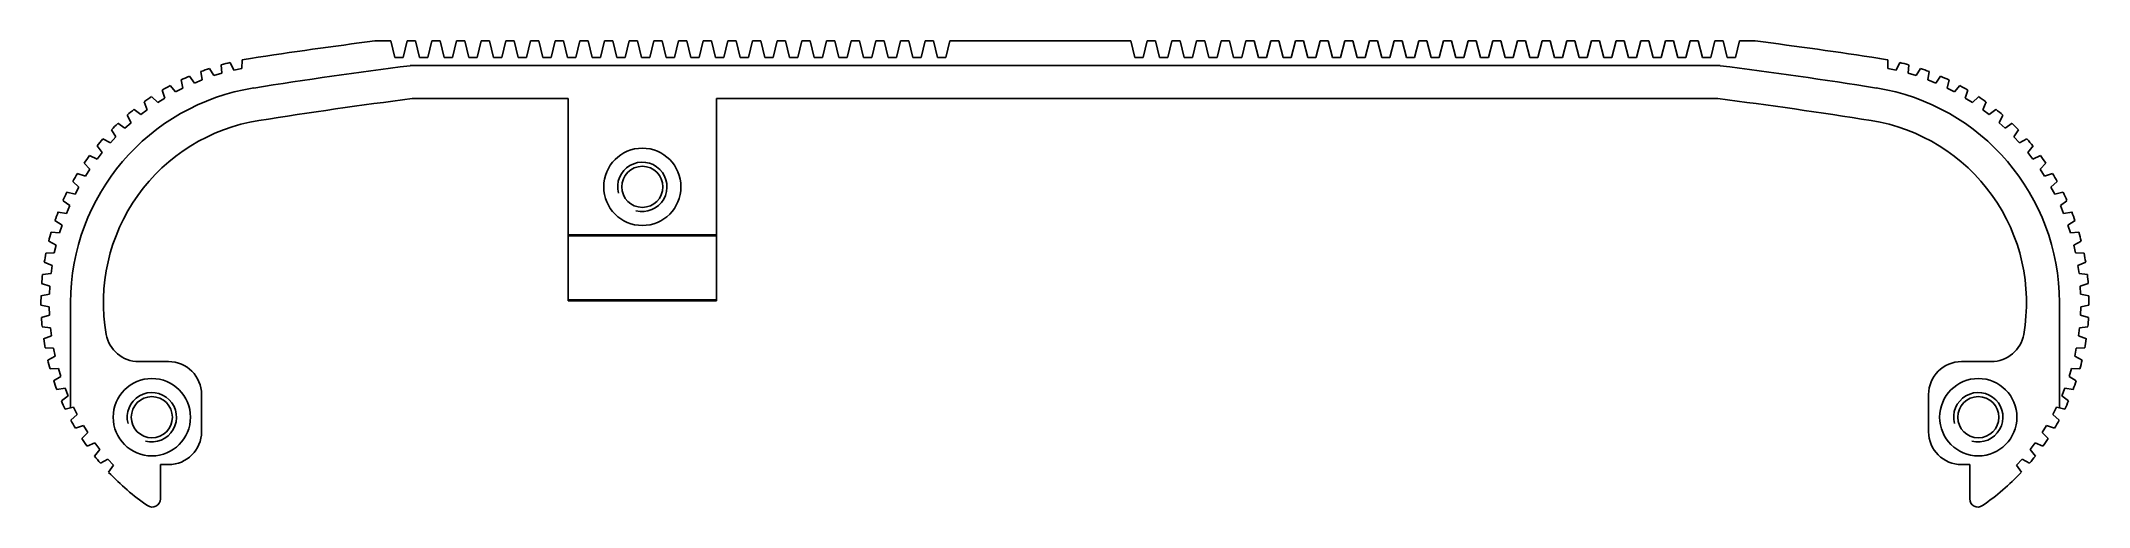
# Model space of a CAD drawing. Extents: x 130 to 254, y 150 to 179.
import ezdxf

# ---------------------------------------------------------------- set-up
doc = ezdxf.new("R2010")
doc.units = 0
doc.layers.get('0').update_dxf_attribs({"linetype": 'CONTINUOUS'})

msp = doc.modelspace()

# ---------------------------------------------------------------- linework, layer by layer
at = {"color": 7, "linetype": 'CONTINUOUS'}
for p, q in [((150, 178.64), (150.96, 178.64)), ((150.96, 178.64), (151.21, 177.64)), ((151.71, 177.64), (151.96, 178.64)), ((151.96, 178.64), (152.46, 178.64)), ((152.46, 178.64), (152.71, 177.64)), ((153.21, 177.64), (153.46, 178.64)), ((153.46, 178.64), (153.96, 178.64)), ((153.96, 178.64), (154.21, 177.64)), ((154.71, 177.64), (154.96, 178.64)), ((154.96, 178.64), (155.46, 178.64)), ((155.46, 178.64), (155.71, 177.64)), ((156.21, 177.64), (156.46, 178.64)), ((156.46, 178.64), (156.96, 178.64)), ((156.96, 178.64), (157.21, 177.64)), ((157.71, 177.64), (157.96, 178.64)), ((157.96, 178.64), (158.46, 178.64)), ((158.46, 178.64), (158.71, 177.64)), ((159.21, 177.64), (159.46, 178.64)), ((159.46, 178.64), (159.96, 178.64)), ((159.96, 178.64), (160.21, 177.64)), ((160.71, 177.64), (160.96, 178.64)), ((160.96, 178.64), (161.46, 178.64)), ((161.46, 178.64), (161.71, 177.64)), ((162.21, 177.64), (162.46, 178.64)), ((162.46, 178.64), (162.96, 178.64)), ((162.96, 178.64), (163.21, 177.64)), ((163.71, 177.64), (163.96, 178.64)), ((163.96, 178.64), (164.46, 178.64)), ((164.46, 178.64), (164.71, 177.64)), ((165.21, 177.64), (165.46, 178.64)), ((165.46, 178.64), (165.96, 178.64)), ((165.96, 178.64), (166.21, 177.64)), ((166.71, 177.64), (166.96, 178.64)), ((166.96, 178.64), (167.46, 178.64)), ((167.46, 178.64), (167.71, 177.64)), ((168.21, 177.64), (168.46, 178.64)), ((168.46, 178.64), (168.96, 178.64)), ((168.96, 178.64), (169.21, 177.64)), ((169.71, 177.64), (169.96, 178.64)), ((169.96, 178.64), (170.46, 178.64)), ((170.46, 178.64), (170.71, 177.64)), ((171.21, 177.64), (171.46, 178.64)), ((171.46, 178.64), (171.96, 178.64)), ((171.96, 178.64), (172.21, 177.64)), ((172.71, 177.64), (172.96, 178.64)), ((172.96, 178.64), (173.46, 178.64)), ((173.46, 178.64), (173.71, 177.64)), ((174.21, 177.64), (174.46, 178.64)), ((174.46, 178.64), (174.96, 178.64)), ((174.96, 178.64), (175.21, 177.64)), ((175.71, 177.64), (175.96, 178.64)), ((175.96, 178.64), (176.46, 178.64)), ((176.46, 178.64), (176.71, 177.64)), ((177.21, 177.64), (177.46, 178.64)), ((177.46, 178.64), (177.96, 178.64)), ((177.96, 178.64), (178.21, 177.64)), ((178.71, 177.64), (178.96, 178.64)), ((178.96, 178.64), (179.46, 178.64)), ((179.46, 178.64), (179.71, 177.64)), ((180.21, 177.64), (180.46, 178.64)), ((180.46, 178.64), (180.96, 178.64)), ((180.96, 178.64), (181.21, 177.64)), ((181.71, 177.64), (181.96, 178.64)), ((181.96, 178.64), (182.46, 178.64)), ((182.46, 178.64), (182.71, 177.64)), ((183.21, 177.64), (183.46, 178.64)), ((183.46, 178.64), (183.96, 178.64)), ((183.96, 178.64), (184.21, 177.64)), ((184.71, 177.64), (184.96, 178.64)), ((184.96, 178.64), (195.96, 178.64)), ((195.96, 178.64), (196.21, 177.64)), ((196.71, 177.64), (196.96, 178.64)), ((196.96, 178.64), (197.46, 178.64)), ((197.46, 178.64), (197.71, 177.64)), ((198.21, 177.64), (198.46, 178.64)), ((198.46, 178.64), (198.96, 178.64)), ((198.96, 178.64), (199.21, 177.64)), ((199.71, 177.64), (199.96, 178.64)), ((199.96, 178.64), (200.46, 178.64)), ((200.46, 178.64), (200.71, 177.64)), ((201.21, 177.64), (201.46, 178.64)), ((201.46, 178.64), (201.96, 178.64)), ((201.96, 178.64), (202.21, 177.64)), ((202.71, 177.64), (202.96, 178.64)), ((202.96, 178.64), (203.46, 178.64)), ((203.46, 178.64), (203.71, 177.64)), ((204.21, 177.64), (204.46, 178.64)), ((204.46, 178.64), (204.96, 178.64)), ((204.96, 178.64), (205.21, 177.64)), ((205.71, 177.64), (205.96, 178.64)), ((205.96, 178.64), (206.46, 178.64)), ((206.46, 178.64), (206.71, 177.64)), ((207.21, 177.64), (207.46, 178.64)), ((207.46, 178.64), (207.96, 178.64)), ((207.96, 178.64), (208.21, 177.64)), ((208.71, 177.64), (208.96, 178.64)), ((208.96, 178.64), (209.46, 178.64)), ((209.46, 178.64), (209.71, 177.64)), ((210.21, 177.64), (210.46, 178.64)), ((210.46, 178.64), (210.96, 178.64)), ((210.96, 178.64), (211.21, 177.64)), ((211.71, 177.64), (211.96, 178.64)), ((211.96, 178.64), (212.46, 178.64)), ((212.46, 178.64), (212.71, 177.64)), ((213.21, 177.64), (213.46, 178.64)), ((213.46, 178.64), (213.96, 178.64)), ((213.96, 178.64), (214.21, 177.64)), ((214.71, 177.64), (214.96, 178.64)), ((214.96, 178.64), (215.46, 178.64)), ((215.46, 178.64), (215.71, 177.64)), ((216.21, 177.64), (216.46, 178.64)), ((216.46, 178.64), (216.96, 178.64)), ((216.96, 178.64), (217.21, 177.64)), ((217.71, 177.64), (217.96, 178.64)), ((217.96, 178.64), (218.46, 178.64)), ((218.46, 178.64), (218.71, 177.64)), ((219.21, 177.64), (219.46, 178.64)), ((219.46, 178.64), (219.96, 178.64)), ((219.96, 178.64), (220.21, 177.64)), ((220.71, 177.64), (220.96, 178.64)), ((220.96, 178.64), (221.46, 178.64)), ((221.46, 178.64), (221.71, 177.64)), ((222.21, 177.64), (222.46, 178.64)), ((222.46, 178.64), (222.96, 178.64)), ((222.96, 178.64), (223.21, 177.64)), ((223.71, 177.64), (223.96, 178.64)), ((223.96, 178.64), (224.46, 178.64)), ((224.46, 178.64), (224.71, 177.64)), ((225.21, 177.64), (225.46, 178.64)), ((225.46, 178.64), (225.96, 178.64)), ((225.96, 178.64), (226.21, 177.64)), ((226.71, 177.64), (226.96, 178.64)), ((226.96, 178.64), (227.46, 178.64)), ((227.46, 178.64), (227.71, 177.64)), ((228.21, 177.64), (228.46, 178.64)), ((228.46, 178.64), (228.96, 178.64)), ((228.96, 178.64), (229.21, 177.64)), ((229.71, 177.64), (229.96, 178.64)), ((229.96, 178.64), (230.46, 178.64)), ((230.46, 178.64), (230.71, 177.64)), ((231.21, 177.64), (231.46, 178.64)), ((231.46, 178.64), (231.96, 178.64)), ((231.96, 178.64), (232.21, 177.64)), ((232.71, 177.64), (232.96, 178.64)), ((232.96, 178.64), (233.92, 178.64)), ((140.21, 176.53), (139.95, 176.97)), ((140.66, 177.19), (140.69, 176.67)), ((141.43, 176.87), (141.2, 177.33)), ((141.92, 176.97), (141.43, 176.87)), ((141.94, 177.48), (141.92, 176.97)), ((151.21, 177.64), (151.71, 177.64)), ((152.14, 177.14), (231.78, 177.14)), ((152.71, 177.64), (153.21, 177.64)), ((154.21, 177.64), (154.71, 177.64)), ((155.71, 177.64), (156.21, 177.64)), ((157.21, 177.64), (157.71, 177.64)), ((158.71, 177.64), (159.21, 177.64)), ((160.21, 177.64), (160.71, 177.64)), ((161.71, 177.64), (162.21, 177.64)), ((163.21, 177.64), (163.71, 177.64)), ((164.71, 177.64), (165.21, 177.64)), ((166.21, 177.64), (166.71, 177.64)), ((167.71, 177.64), (168.21, 177.64)), ((169.21, 177.64), (169.71, 177.64)), ((170.71, 177.64), (171.21, 177.64)), ((172.21, 177.64), (172.71, 177.64)), ((173.71, 177.64), (174.21, 177.64)), ((175.21, 177.64), (175.71, 177.64)), ((176.71, 177.64), (177.21, 177.64)), ((178.21, 177.64), (178.71, 177.64)), ((179.71, 177.64), (180.21, 177.64)), ((181.21, 177.64), (181.71, 177.64)), ((182.71, 177.64), (183.21, 177.64)), ((184.21, 177.64), (184.71, 177.64)), ((196.21, 177.64), (196.71, 177.64)), ((197.71, 177.64), (198.21, 177.64)), ((199.21, 177.64), (199.71, 177.64)), ((200.71, 177.64), (201.21, 177.64)), ((202.21, 177.64), (202.71, 177.64)), ((203.71, 177.64), (204.21, 177.64)), ((205.21, 177.64), (205.71, 177.64)), ((206.71, 177.64), (207.21, 177.64)), ((208.21, 177.64), (208.71, 177.64)), ((209.71, 177.64), (210.21, 177.64)), ((211.21, 177.64), (211.71, 177.64)), ((212.71, 177.64), (213.21, 177.64)), ((214.21, 177.64), (214.71, 177.64)), ((215.71, 177.64), (216.21, 177.64)), ((217.21, 177.64), (217.71, 177.64)), ((218.71, 177.64), (219.21, 177.64)), ((220.21, 177.64), (220.71, 177.64)), ((221.71, 177.64), (222.21, 177.64)), ((223.21, 177.64), (223.71, 177.64)), ((224.71, 177.64), (225.21, 177.64)), ((226.21, 177.64), (226.71, 177.64)), ((227.71, 177.64), (228.21, 177.64)), ((229.21, 177.64), (229.71, 177.64)), ((230.71, 177.64), (231.21, 177.64)), ((232.21, 177.64), (232.71, 177.64)), ((241.98, 177.48), (241.99, 176.97)), ((241.99, 176.97), (242.48, 176.87)), ((242.48, 176.87), (242.71, 177.33)), ((243.25, 177.19), (243.22, 176.67)), ((243.7, 176.53), (243.97, 176.97)), ((137.06, 175.65), (137.22, 175.16)), ((137.88, 175.54), (137.55, 175.93)), ((138.33, 175.77), (137.88, 175.54)), ((138.22, 176.27), (138.33, 175.77)), ((139.03, 176.08), (138.72, 176.5)), ((139.49, 176.27), (139.03, 176.08)), ((139.42, 176.78), (139.49, 176.27)), ((140.69, 176.67), (140.21, 176.53)), ((243.22, 176.67), (243.7, 176.53)), ((244.49, 176.78), (244.42, 176.27)), ((244.42, 176.27), (244.89, 176.08)), ((244.89, 176.08), (245.19, 176.5)), ((245.7, 176.27), (245.58, 175.77)), ((245.58, 175.77), (246.03, 175.54)), ((246.03, 175.54), (246.36, 175.93)), ((246.85, 175.65), (246.69, 175.16)), ((135.77, 174.16), (135.37, 174.48)), ((136.16, 174.46), (135.77, 174.16)), ((135.97, 174.94), (136.16, 174.46)), ((136.8, 174.9), (136.43, 175.25)), ((137.22, 175.16), (136.8, 174.9)), ((161.76, 175.14), (152.26, 175.14)), ((161.76, 175.14), (161.76, 166.85)), ((231.65, 175.14), (170.76, 175.14)), ((170.76, 166.85), (170.76, 175.14)), ((246.69, 175.16), (247.12, 174.9)), ((247.12, 174.9), (247.49, 175.25)), ((247.95, 174.94), (247.75, 174.46)), ((247.75, 174.46), (248.15, 174.16)), ((248.15, 174.16), (248.55, 174.48)), ((133.98, 173.23), (134.26, 172.8)), ((134.8, 173.34), (134.38, 173.63)), ((135.18, 173.67), (134.8, 173.34)), ((134.94, 174.13), (135.18, 173.67)), ((248.98, 174.13), (248.74, 173.67)), ((248.74, 173.67), (249.11, 173.34)), ((249.11, 173.34), (249.53, 173.63)), ((249.93, 173.23), (249.65, 172.8)), ((133.11, 172.26), (133.42, 171.85)), ((133.42, 171.85), (133.11, 171.46)), ((133.92, 172.44), (133.47, 172.68)), ((134.26, 172.8), (133.92, 172.44)), ((249.65, 172.8), (249.99, 172.44)), ((249.99, 172.44), (250.44, 172.68)), ((250.81, 172.26), (250.49, 171.85)), ((250.49, 171.85), (250.8, 171.46)), ((132.32, 171.21), (132.67, 170.84)), ((132.67, 170.84), (132.4, 170.42)), ((133.11, 171.46), (132.65, 171.67)), ((250.8, 171.46), (251.27, 171.67)), ((251.59, 171.21), (251.24, 170.84)), ((251.24, 170.84), (251.51, 170.42)), ((131.78, 169.32), (131.28, 169.44)), ((131.63, 170.1), (132.01, 169.76)), ((132.01, 169.76), (131.78, 169.32)), ((132.4, 170.42), (131.91, 170.58)), ((251.51, 170.42), (252, 170.58)), ((252.28, 170.1), (251.9, 169.76)), ((251.9, 169.76), (252.14, 169.32)), ((252.14, 169.32), (252.63, 169.44)), ((131.25, 168.16), (130.75, 168.24)), ((131.04, 168.93), (131.45, 168.63)), ((131.45, 168.63), (131.25, 168.16)), ((252.87, 168.93), (252.47, 168.63)), ((252.47, 168.63), (252.66, 168.16)), ((252.66, 168.16), (253.17, 168.24)), ((130.83, 166.97), (130.32, 167.01)), ((130.55, 167.72), (130.98, 167.45)), ((130.98, 167.45), (130.83, 166.97)), ((161.76, 166.85), (170.76, 166.85)), ((161.76, 166.8), (161.76, 166.85)), ((170.76, 166.85), (170.76, 166.8)), ((253.36, 167.72), (252.93, 167.45)), ((252.93, 167.45), (253.08, 166.97)), ((253.08, 166.97), (253.59, 167.01)), ((130.51, 165.75), (130, 165.74)), ((130.17, 166.47), (130.63, 166.23)), ((130.63, 166.23), (130.51, 165.75)), ((170.76, 166.8), (161.76, 166.8)), ((161.76, 166.8), (161.76, 162.9)), ((170.76, 166.8), (170.76, 162.9)), ((253.74, 166.47), (253.29, 166.23)), ((253.29, 166.23), (253.4, 165.75)), ((253.4, 165.75), (253.91, 165.74)), ((130.31, 164.5), (129.8, 164.44)), ((129.9, 165.19), (130.38, 164.99)), ((130.38, 164.99), (130.31, 164.5)), ((254.01, 165.19), (253.54, 164.99)), ((253.54, 164.99), (253.61, 164.5)), ((253.61, 164.5), (254.12, 164.44)), ((130.21, 163.24), (129.7, 163.14)), ((129.74, 163.89), (130.23, 163.74)), ((130.23, 163.74), (130.21, 163.24)), ((254.17, 163.89), (253.68, 163.74)), ((253.68, 163.74), (253.7, 163.24)), ((253.7, 163.24), (254.21, 163.14)), ((129.7, 162.58), (130.2, 162.47)), ((130.22, 161.97), (129.73, 161.83)), ((130.2, 162.47), (130.22, 161.97)), ((131.5, 162.74), (131.5, 156.33)), ((161.76, 162.9), (170.76, 162.9)), ((161.76, 162.85), (161.76, 162.9)), ((170.76, 162.85), (161.76, 162.85)), ((170.76, 162.9), (170.76, 162.85)), ((252.41, 156.33), (252.41, 162.74)), ((253.71, 162.47), (253.69, 161.97)), ((253.69, 161.97), (254.19, 161.83)), ((254.21, 162.58), (253.71, 162.47)), ((129.77, 161.27), (130.28, 161.21)), ((130.34, 160.71), (129.86, 160.53)), ((130.28, 161.21), (130.34, 160.71)), ((253.63, 161.21), (253.57, 160.71)), ((253.57, 160.71), (254.05, 160.53)), ((254.14, 161.27), (253.63, 161.21)), ((129.96, 159.98), (130.47, 159.96)), ((130.57, 159.47), (130.11, 159.24)), ((130.47, 159.96), (130.57, 159.47)), ((253.44, 159.96), (253.34, 159.47)), ((253.34, 159.47), (253.8, 159.24)), ((253.96, 159.98), (253.44, 159.96)), ((130.25, 158.7), (130.76, 158.73)), ((130.91, 158.25), (130.47, 157.99)), ((130.76, 158.73), (130.91, 158.25)), ((135.64, 159.15), (137.46, 159.15)), ((248.27, 159.15), (246.46, 159.15)), ((253.15, 158.73), (253, 158.25)), ((253, 158.25), (253.44, 157.99)), ((253.66, 158.7), (253.15, 158.73)), ((130.66, 157.46), (131.17, 157.53)), ((131.35, 157.07), (130.94, 156.76)), ((131.17, 157.53), (131.35, 157.07)), ((139.46, 157.15), (139.46, 154.89)), ((244.46, 157.15), (244.46, 154.89)), ((252.75, 157.53), (252.56, 157.07)), ((252.56, 157.07), (252.97, 156.76)), ((253.25, 157.46), (252.75, 157.53)), ((131.17, 156.26), (131.5, 156.33)), ((131.67, 156.37), (131.5, 156.33)), ((131.51, 155.59), (131.9, 155.93)), ((131.9, 155.93), (131.67, 156.37)), ((252.01, 155.93), (252.24, 156.37)), ((252.4, 155.59), (252.01, 155.93)), ((252.24, 156.37), (252.41, 156.33)), ((252.74, 156.26), (252.41, 156.33)), ((132.28, 155.26), (131.79, 155.1)), ((132.19, 154.47), (132.54, 154.84)), ((132.54, 154.84), (132.28, 155.26)), ((251.37, 154.84), (251.63, 155.26)), ((251.72, 154.47), (251.37, 154.84)), ((251.63, 155.26), (252.12, 155.1)), ((132.98, 154.21), (132.5, 154.01)), ((132.96, 153.41), (133.28, 153.81)), ((133.28, 153.81), (132.98, 154.21)), ((133.77, 153.22), (133.31, 152.98)), ((134.1, 152.85), (133.77, 153.22)), ((249.81, 152.85), (250.15, 153.22)), ((250.15, 153.22), (250.6, 152.98)), ((250.63, 153.81), (250.94, 154.21)), ((250.96, 153.41), (250.63, 153.81)), ((250.94, 154.21), (251.41, 154.01)), ((133.81, 152.42), (134.1, 152.85)), ((136.96, 150.81), (136.96, 152.89)), ((137.46, 152.89), (136.96, 152.89)), ((246.46, 152.89), (246.96, 152.89)), ((246.96, 152.89), (246.96, 150.81)), ((250.1, 152.42), (249.81, 152.85))]:
    msp.add_line(p, q, dxfattribs=at)
for centre, radius in [((166.26, 169.77), 2.35), ((166.26, 169.77), 1.25), ((136.44, 155.77), 2.35), ((136.44, 155.77), 1.25), ((247.48, 155.77), 2.35), ((247.48, 155.77), 1.25)]:
    msp.add_circle(centre, radius, dxfattribs=at)
for centre, radius, start, end in [((191.96, -146.06), 327.4, 97.3634, 98.7006), ((191.96, -146.06), 327.4, 81.2994, 82.6366), ((144.7, 162.74), 15, 108.4756, 110.6105), ((144.7, 162.74), 15, 103.4756, 105.6105), ((144.7, 162.74), 15, 98.7006, 100.6105), ((191.96, -135.53), 315.19, 97.2579, 99.003), ((191.96, -135.53), 315.19, 80.997, 82.7421), ((239.21, 162.74), 15, 79.3895, 81.2994), ((239.21, 162.74), 15, 74.3895, 76.5244), ((239.21, 162.74), 15, 69.3895, 71.5244), ((144.7, 162.74), 13.2, 99.003, 180), ((144.7, 162.74), 15, 118.4756, 120.6105), ((144.7, 162.74), 15, 113.4756, 115.6105), ((239.21, 162.74), 13.2, 0, 80.997), ((239.21, 162.74), 15, 64.3895, 66.5244), ((239.21, 162.74), 15, 59.3895, 61.5244), ((144.7, 162.74), 15, 128.4756, 130.6105), ((144.7, 162.74), 15, 123.4756, 125.6105), ((191.96, -135.53), 313.19, 97.2811, 99.003), ((191.96, -135.53), 313.19, 80.997, 82.7189), ((239.21, 162.74), 15, 54.3895, 56.5244), ((239.21, 162.74), 15, 49.3895, 51.5244), ((144.7, 162.74), 11.2, 99.003, 189.9671), ((144.7, 162.74), 15, 133.4756, 135.6105), ((239.21, 162.74), 11.2, 350.0329, 80.997), ((239.21, 162.74), 15, 44.3895, 46.5244), ((144.7, 162.74), 15, 138.4756, 140.6105), ((239.21, 162.74), 15, 39.3895, 41.5244), ((144.7, 162.74), 15, 143.4756, 145.6105), ((166.26, 169.77), 1.5, 255, 195), ((166.26, 169.77), 1.5, 255, 195), ((239.21, 162.74), 15, 34.3895, 36.5244), ((144.7, 162.74), 15, 153.4756, 155.6105), ((144.7, 162.74), 15, 148.4756, 150.6105), ((239.21, 162.74), 15, 29.3895, 31.5244), ((239.21, 162.74), 15, 24.3895, 26.5244), ((144.7, 162.74), 15, 158.4756, 160.6105), ((239.21, 162.74), 15, 19.3895, 21.5244), ((144.7, 162.74), 15, 163.4756, 165.6105), ((239.21, 162.74), 15, 14.3895, 16.5244), ((144.7, 162.74), 15, 168.4756, 170.6105), ((239.21, 162.74), 15, 9.3895, 11.5244), ((144.7, 162.74), 15, 173.4756, 175.6105), ((239.21, 162.74), 15, 4.3895, 6.5244), ((144.7, 162.74), 15, 178.4756, 180.6105), ((239.21, 162.74), 15, 359.3895, 1.5244), ((144.7, 162.74), 15, 183.4756, 185.6105), ((135.64, 161.15), 2, 189.9671, 270), ((248.27, 161.15), 2, 270, 350.0329), ((239.21, 162.74), 15, 354.3895, 356.5244), ((144.7, 162.74), 15, 188.4756, 190.6105), ((239.21, 162.74), 15, 349.3895, 351.5244), ((144.7, 162.74), 15, 193.4756, 195.6105), ((137.46, 157.15), 2, 0, 90), ((246.46, 157.15), 2, 90, 180), ((239.21, 162.74), 15, 344.3895, 346.5244), ((144.7, 162.74), 15, 198.4756, 200.6105), ((136.44, 155.77), 1.5, 255, 195), ((136.44, 155.77), 1.5, 255, 195), ((247.48, 155.77), 1.5, 255, 195), ((247.48, 155.77), 1.5, 255, 195), ((239.21, 162.74), 15, 339.3895, 341.5244), ((144.7, 162.74), 15, 203.4756, 205.6105), ((239.21, 162.74), 15, 334.3895, 336.5244), ((144.7, 162.74), 15, 208.4756, 210.6105), ((144.7, 162.74), 15, 213.4756, 215.6105), ((137.46, 154.89), 2, 270, 0), ((246.46, 154.89), 2, 180, 270), ((239.21, 162.74), 15, 324.3895, 326.5244), ((239.21, 162.74), 15, 329.3895, 331.5244), ((144.7, 162.74), 15, 218.4756, 220.6105), ((239.21, 162.74), 15, 319.3895, 321.5244), ((144.7, 162.74), 15, 223.4756, 235.3556), ((239.21, 162.74), 15, 304.6444, 316.5244), ((136.46, 150.81), 0.5, 235.3556, 0), ((247.46, 150.81), 0.5, 180, 304.6444)]:
    msp.add_arc(centre, radius, start, end, dxfattribs=at)

doc.saveas('drawing.dxf')
